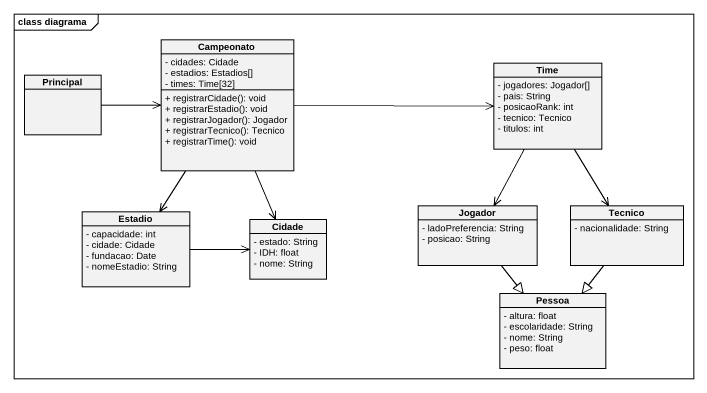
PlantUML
@startuml
mainframe class diagrama
hide circle
hide empty members
skinparam classAttributeIconSize 0
class Campeonato {
  - cidades: Cidade
  - estadios: Estadios[]
  - times: Time[32]
  + registrarCidade(): void
  + registrarEstadio(): void
  + registrarJogador(): Jogador
  + registrarTecnico(): Tecnico
  + registrarTime(): void
}
class Time {
  - jogadores: Jogador[]
  - pais: String
  - posicaoRank: int
  - tecnico: Tecnico
  - titulos: int
}
class Principal
class Estadio {
  - capacidade: int
  - cidade: Cidade
  - fundacao: Date
  - nomeEstadio: String
}
class Jogador {
  - ladoPreferencia: String
  - posicao: String
}
class Tecnico {
  - nacionalidade: String
}
class Cidade {
  - estado: String
  - IDH: float
  - nome: String
}
class Pessoa {
  - altura: float
  - escolaridade: String
  - nome: String
  - peso: float
}
Campeonato -right-> Time
Campeonato --> Estadio
Campeonato --> Cidade
Time --> Jogador
Time --> Tecnico
Principal -right-> Campeonato
Estadio -right-> Cidade
Jogador --|> Pessoa
Tecnico --|> Pessoa
@enduml
